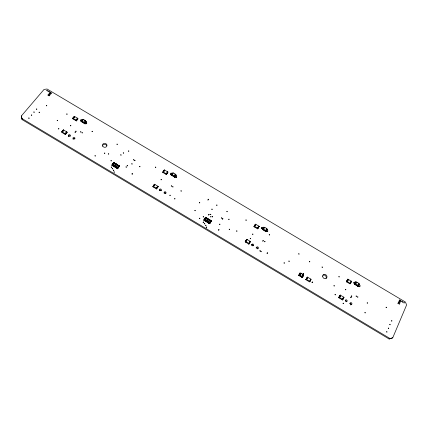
<?xml version="1.0" encoding="UTF-8"?>
<svg xmlns="http://www.w3.org/2000/svg" width="428" height="428" viewBox="0 0 428 428"><rect width="100%" height="100%" fill="white"/><g stroke="black" fill="none" stroke-linecap="round" stroke-linejoin="round"><path stroke-width="0.64" d="M84.712 123.649L85.145 122.879L84.712 123.649L81.138 121.52L81.566 120.744L81.277 121.338M82.149 119.974L82.171 120.862A0.658 0.556 5.9 0 1 81.518 120.808L82.272 120.541L82.24 119.851A0.658 0.556 5.9 0 1 82.534 120.359L82.567 120.455M81.614 120.643L81.138 121.52M82.192 120.942L82.171 120.819A0.658 0.556 5.9 0 1 81.518 120.766M82.24 119.851L82.192 120.193L82.62 119.417L83.16 119.738L81.673 121.606L83.294 119.342L85.509 120.659L85.659 121.226L84.139 123.045M82.481 119.835L82.144 120.295M84.337 122.563L84.696 122.403L84.337 122.52M84.45 123.216L84.739 122.863M84.685 122.916L85.188 123.093L84.856 123.51L81.138 121.284M85.097 122.938C85.129 121.611 85.819 122.167 85.065 122.868M85.188 123.093L85.193 122.772M85.691 121.686L85.718 121.964L85.926 121.386M86.049 122.001L85.718 122.419M84.161 120.332L86.194 121.547L85.766 122.317L85.75 121.948M84.182 123.098L84.198 122.317L85.509 120.659M356.037 283.229L355.615 282.908A0.669 0.578 48.6 0 0 355.251 282.346L355.005 282.576M303.436 275.049L303.227 275.648M264.039 228.515L263.653 228.167A0.653 0.583 35 0 0 263.29 227.653M114.019 163.079C115.009 162.71 117.775 165.24 119.546 165.898L117.7 168.793L111.852 165.299L113.704 162.41L114.297 162.747L114.297 163.416M112.259 165.08L112.612 164.593L113.34 165.042L112.992 165.502M112.446 165.668L112.714 165.165L116.881 167.824C116.689 168.728 117.192 166.984 117.748 168.359L117.7 168.793M112.473 165.641L112.553 165.155M112.719 165.829L112.746 165.192M113.147 163.159L119 166.62M113.704 162.41L111.852 165.299M113.725 165.941L114.073 165.465L114.806 165.914L114.458 166.38M114.067 162.624L113.72 163.1L114.447 163.539L114.8 163.047M113.907 166.54L114.014 166.027M114.008 166.481L114.137 166.021L114.18 166.706M114.34 163.432L114.511 162.961M114.463 163.426L114.57 162.913M114.206 166.631L114.249 166.134M115.528 163.496L115.18 163.972L115.913 164.411L116.261 163.919M115.137 167.278L115.49 166.786M115.191 166.813L115.539 166.337L116.266 166.792L115.918 167.252M115.367 167.412L115.48 166.904M115.758 164.288L115.758 163.619M115.795 164.304L115.886 163.844M115.624 167.401L115.64 166.915M115.913 164.411L116.004 163.812M115.64 167.578L115.699 166.974M115.983 164.25L116.031 163.785M116.651 167.69L116.999 167.214L117.732 167.664L117.384 168.124M116.988 164.368L116.641 164.844L117.374 165.283L117.721 164.791M117.186 165.133L117.219 164.491M117.219 165.155L117.309 164.71M116.972 168.225L117.069 167.771L117.101 168.45M117.374 165.283L117.433 164.705M117.411 165.149L117.491 164.657M118.449 165.24L118.101 165.716L118.834 166.155L119.182 165.663M118.604 165.936L118.679 165.363M118.62 165.973L118.674 165.508L118.674 166.027M118.754 166.053L118.856 165.588M118.84 166.037L118.957 165.529M209.115 223.352L206.136 221.618L206.259 221.025L203.953 219.837L205.568 217.242L211.491 220.778L209.704 223.737L209.099 223.389L209.26 222.822L209.067 223.207M207.468 218.863L207.655 218.473M207.339 222.335C207.505 221.335 209.57 222.64 209.035 223.181M204.851 220.238L204.654 220.736L206.136 221.618M174.266 176.732L174.421 176.026L172.168 174.683L171.73 175.218L173.356 172.939L175.598 174.276L174.276 176.694M303.227 275.423C303.8 275.964 301.713 276.333 302.885 276.809M152.914 186.763L154.428 184.206L158.103 186.399L157.964 186.94L156.584 188.957L152.914 186.763L154.428 184.206M154.428 184.757L154.529 184.334L153.144 186.351L153.368 187.036M153.486 186.56L154.888 184.479L153.486 186.56L153.144 186.351M156.129 188.684L156.488 188.828L158.103 186.399M156.488 188.828L156.263 188.143M156.584 188.957L156.723 188.422L153.042 186.223M157.632 186.185L156.247 188.208M157.868 186.811L157.975 186.389L156.595 188.411M162.79 172.393L164.288 169.868L167.92 172.029L167.765 172.586L166.422 174.554L162.79 172.393L164.138 170.43M163.036 171.965L163.373 172.168L164.726 170.2L164.384 169.996L163.036 171.965L163.245 172.661M163.373 172.168L164.726 170.2M165.968 174.287L166.326 174.426L167.92 172.029M166.326 174.426L166.118 173.731M166.422 174.554L166.572 173.998L162.94 171.837M167.669 172.457L167.466 171.762L166.101 173.789M174.587 174.153L176.143 175.079C175.02 175.614 175.186 176.17 174.752 177.256L171.184 174.897L174.865 177.101A0.856 0.765 17.8 0 1 176.464 177.561M171.51 174.528L171.125 175.095M172.538 174.046L172.505 173.918A0.647 0.578 17.2 0 0 172.19 173.388C172.923 174.137 171.023 174.41 171.901 174.565M171.623 174.228L171.537 174.351A0.647 0.578 17.2 0 0 172.179 174.399L172.136 173.49M172.463 173.126L173.356 172.939M172.238 174.362L172.65 174.608M174.549 175.935L174.571 176.277L175.598 174.276M174.752 177.256L175.25 176.384M175.164 176.657L175.009 176.063L175.731 175.673M175.94 175.507L175.229 175.036M176.143 175.079L175.646 175.945M83.16 119.738L83.294 119.342M266.312 230.917C265.424 229.986 267.43 230.227 267.259 229.306L266.708 228.98L266.863 228.589L264.59 227.231L262.958 229.531L264.59 227.231M392.738 337.804L406.6 304.977L405.493 302.098L47.064 89.019L44.073 89.404L21.4 115.918L22.096 119.605L389.089 338.981L392.738 337.804L389.089 338.981M207.617 222.501L207.821 222.046M206.162 217.627L205.991 217.98M204.675 220.661L203.781 220.195L203.953 219.837M205.076 218.034L211.009 221.549M357.648 285.861L358.948 283.39L356.642 282.02L356.037 282.143L355.01 284.336L355.732 283.957L356.642 282.02M357.615 285.883L358.948 283.39M357.926 286.027L358.332 285.594M358.755 284.208L358.921 283.855M358.675 283.668L359.199 284.021C358.14 285.77 357.262 285.893 358.915 284.363M355.839 283.652L355.384 283.422A0.669 0.578 48.6 0 1 354.748 283.416L355.16 283.304L355.187 282.485L355.411 283.127L354.566 283.454L354.272 284.133L357.99 286.348L358.284 285.717L358.086 286.139M358.718 284.786L359.199 284.021M357.99 286.348L358.536 285.492M203.781 220.195L205.568 217.242M204.145 220.431L204.466 219.917M204.327 220.046L204.643 219.543L205.381 219.987L205.066 220.49M204.402 220.538L204.616 220.131M204.472 220.506L204.739 220.12M205.938 217.467L205.627 217.964L206.366 218.408L206.687 217.895M204.595 220.527L204.809 220.163M204.654 220.736L204.851 220.313M205.996 218.13L206.205 217.772M206.055 218.189L206.398 217.809M354.94 282.667L355.481 281.811L357.08 282.764M354.812 283.277L354.272 284.133M355.187 282.485L355.481 281.811M206.243 218.173L206.451 217.756M205.627 221.313L205.938 220.811M205.809 220.928L206.125 220.425L206.858 220.88L206.371 221.747M343.465 297.567L343.839 297.305L342.775 299.552L342.421 299.338L343.486 297.091M350.382 283.529L350.034 283.32L351.126 281.089L351.42 281.335L350.382 283.529L349.649 283.604M341.993 299.637L342.4 299.814L343.197 298.129M342.464 299.921L344.01 297.337L340.239 295.085L339.762 295.427L338.692 297.669L342.464 299.921L343.261 298.236M350.553 283.555L351.591 281.367L347.862 279.147L346.338 281.699L350.061 283.919L350.553 283.555L346.819 281.335L346.338 281.699M205.857 221.453L206.136 221.003M205.996 221.388L206.259 221.025M207.419 218.35L207.109 218.847L207.848 219.291L208.158 218.788M206.077 221.41L206.291 221.051M206.136 221.469L206.317 221.083L207.526 221.955M338.692 297.669L340.239 295.085M346.819 281.335L347.862 279.147M338.858 297.701L340.303 295.192L338.858 297.701L339.217 297.909M346.883 281.442L347.927 279.259C348.97 279.286 347.557 282.239 346.883 281.442L346.503 281.726L346.803 281.977M339.586 297.647C341.64 292.014 340.394 298.38 339.233 297.433M347.231 281.651L348.274 279.468M207.5 219.045L207.719 218.681M207.569 219.088L207.794 218.708M207.65 219.093L207.933 218.638M346.503 281.726L347.29 280.089M207.115 222.186L207.425 221.683M207.286 221.827L207.607 221.313L208.34 221.768L208.035 222.26M207.398 222.287L207.66 221.886M208.901 219.232L208.586 219.735L209.329 220.174L209.645 219.66M207.473 222.271L207.741 221.913M207.591 222.319L207.799 221.971M209.008 219.949L209.196 219.564M209.046 219.971L209.233 219.58M207.848 222.64L208.163 222.127M209.169 219.96L209.415 219.521M208.586 223.084L209.089 222.196L209.822 222.651L209.517 223.143M208.821 223.223L209.105 222.774M210.378 220.115L210.068 220.618L210.811 221.057L211.127 220.543M208.998 223.165L209.185 222.779M210.405 220.698L210.619 220.243M210.41 220.741L210.646 220.425M209.329 223.528L209.645 223.009M210.678 220.821L210.892 220.404M209.704 223.737L211.491 220.778M310.027 281.549L311.151 279.34L307.39 277.093L305.843 279.677L309.605 281.918L310.027 281.549L306.261 279.302L305.843 279.677M306.261 279.302L307.39 277.093M307.459 277.205L306.009 279.703L307.459 277.205L307.86 277.376L306.732 279.58M302.403 277.585C302.885 276.493 302.671 275.91 303.693 275.241C297.851 270.929 300.98 273.818 298.658 275.343L302.403 277.585L302.944 276.713M303.152 276.108L303.693 275.241M302.5 275.3L302.28 275.723L302.526 275.274M302.093 276.467L302.227 276.204M302.018 277.082L303.345 274.583L301.023 273.198L300.51 273.342L299.365 275.541L300.012 275.145L301.023 273.198M302.302 277.253L302.874 276.857L302.484 276.9M299.948 273.005C299.932 274.22 299.546 274.53 298.658 275.343M265.638 230.446L265.777 230.194M266.863 228.589L265.531 231.061L265.815 230.43L263.536 229.076M266.799 229.478L266.986 229.141M263.236 227.76C264.124 228.696 262.113 228.445 262.289 229.371L265.959 231.553L266.419 230.788M266.403 230.826L266.291 230.077L266.879 229.75M262.648 228.734C263.889 229.05 262.653 227.396 263.594 227.124L264.146 227.45M358.059 285.701L358.327 285.562M248.449 243.794L248.829 243.955L250.294 241.483L249.069 243.612L248.721 243.404L249.947 241.274M257.811 228.402L257.469 228.199L258.699 226.07L259.01 226.326L257.811 228.402L257.565 228.761L257.217 228.557M257.565 228.761L258.459 227.204M248.914 244.072L250.444 241.499L246.721 239.279L246.421 239.723L245.191 241.847L248.914 244.072L249.219 243.634L245.49 241.408L245.191 241.847M257.645 228.878L259.159 226.342L255.479 224.154L255.163 224.62L253.965 226.69L257.645 228.878L257.966 228.424L254.28 226.225L253.965 226.69M245.34 241.868L246.806 239.396L245.34 241.868L245.656 242.125M254.36 226.348L255.559 224.272L255.939 224.427L254.703 226.551L254.36 226.348L254.114 226.706L254.425 226.963M245.57 241.526L245.923 241.734L247.154 239.605M245.49 241.408L246.721 239.279M254.28 226.225L255.479 224.154M254.114 226.706L255.559 224.272M301.991 277.109L302.339 276.536L300.012 275.145M172.024 173.795L172.521 172.923M303.345 274.583L303.158 274.878M166.444 173.993L167.792 172.024M258.758 226.685L259.01 226.326M258.838 226.803L259.159 226.342M250.444 241.499L250.134 241.943L249.674 241.665M248.829 243.955L249.069 243.612M263.07 227.985L263.359 227.493M263.445 228.696L263.338 228.707A0.653 0.583 35 0 1 262.712 228.67M117.748 168.359L119.546 165.898M265.825 231.195L266.061 230.81M267.259 229.306L266.221 228.927M266.74 230.168L266.89 229.804M265.959 231.553L262.38 229.199M85.771 122.082L86.194 121.547M84.075 122.429L84.268 122.146M82.192 119.958L82.62 119.417M65.008 134.285L65.345 134.419L66.875 132.509L66.854 132.017L65.323 133.932L64.981 133.729L66.517 131.813M75.922 120.659L76.259 120.787L75.917 120.086L77.409 118.149L77.752 118.925M76.254 120.284L77.746 118.422M65.463 134.558L65.436 133.927L66.966 132.017L63.339 129.85L61.803 131.76L61.835 132.391L65.463 134.558L66.993 132.648L66.966 132.017M76.371 120.926L76.361 120.279L77.859 118.417L74.269 116.282L72.771 118.144L72.787 118.791L76.371 120.926L77.864 119.064L77.859 118.417M76.259 120.787L77.003 119.856M174.811 176.486L174.538 176.892L175.015 176.48M62.258 132.102C65.302 127.496 63.269 132.332 61.921 131.899L63.456 129.989M73.22 118.481C76.195 113.982 74.204 118.727 72.883 118.283L74.386 116.421L74.718 116.619M299.472 273.776L299.68 273.54A0.669 0.599 45 0 1 300.039 274.107L300.055 274.236M300.21 274.883L299.787 274.626L300.242 274.899M299.488 275.605L298.739 275.156L302.553 277.446M301.74 276.948L302.489 277.398M309.556 281.271L310.68 279.056L310.985 279.307L309.535 281.811M355.433 283.454L355.331 283.464A0.669 0.578 48.6 0 1 354.716 283.443M299.097 274.642A0.669 0.599 45 0 0 299.728 274.669L299.814 274.599M347.552 279.543L347.927 279.259M351.04 281.624L351.42 281.335M351.099 281.731L351.591 281.367M354.368 283.925L358.172 286.22M355.417 283.4L355.384 283.422A0.893 0.77 48.6 0 0 354.823 282.207A0.893 0.77 48.6 0 0 353.801 282.806A0.893 0.77 48.6 0 0 354.71 283.823M358.653 284.882L358.932 284.545M343.529 297.674L344.01 297.337M342.4 299.814L342.775 299.552M49.038 95.551L49.193 95.198M266.382 230.858L266.13 230.788A0.867 0.776 35.9 0 0 267.473 231.559A0.867 0.776 35.9 0 0 267.404 230.162A0.867 0.776 35.9 0 0 266.184 230.794L266.018 230.863A0.867 0.776 35.9 0 1 267.302 231.634M262.524 241.167L262.835 241.183M203.011 222.737L203.327 222.753M208.308 215.054L208.623 215.07M207.719 199.999L208.147 200.133M132.017 174.399L132.338 174.421M311.782 282.507L312.06 282.678M218.494 230.248L218.767 230.414M206.146 227.707L206.424 227.873M266.895 253.419L267.174 253.585M222.319 219.216L222.592 219.382M81.978 120.996L84.198 122.317M355.732 283.957L358.038 285.332M347.381 279.516L347.9 279.752M72.771 118.144L76.361 120.279M66.538 132.306L66.875 132.509M246.571 239.744L246.919 239.953M249.706 241.617L250.054 241.825M66.538 132.375L66.993 132.648M157.504 186.661L157.964 186.94M246.421 239.723L246.881 240.001M339.762 295.427L340.233 295.711M61.803 131.76L65.436 133.927M339.163 297.326L342.946 299.584M119.128 166.112L119.492 166.332M205.397 217.611L205.766 217.831M111.895 164.86L112.489 165.203M209.881 223.379L209.303 222.892M21.4 115.918L21.919 118.513L390.036 338.537M350.307 297.433L350.489 297.711M175.641 175.432L175.881 174.881L175.657 175.464M21.919 118.513L22.096 119.605M61.921 131.899L62.29 132.664M63.339 129.85L63.371 130.487M72.883 118.283L73.236 119.059M74.269 116.282L74.285 116.935M85.054 124.034A0.867 0.744 6.2 0 1 86.697 123.794M349.671 303.297A1.006 0.872 51.3 0 1 350.96 303.693A1.006 0.872 51.3 0 1 350.751 304.982M345.348 300.344A1 0.872 50.8 0 1 346.284 301.799M256.088 247.951A0.974 0.883 37.1 0 1 257.356 247.684A0.974 0.883 37.1 0 1 257.758 248.952M251.38 245.142A0.974 0.883 36.1 0 1 253.157 245.688M164.026 192.996A0.963 0.872 16.3 0 1 165.807 193.552M159.382 190.225A0.968 0.872 15.4 0 1 161.163 190.781M73.001 139.17A0.979 0.845 4.1 0 1 74.852 138.886M68.41 136.43A0.979 0.84 3.7 0 1 70.272 136.152M171.714 174.554A0.861 0.765 17.1 0 1 170.456 173.934A0.861 0.765 17.1 0 1 171.451 173.105A0.861 0.765 17.1 0 1 172.029 174.292M170.296 174.335A0.861 0.765 17 0 1 171.879 174.833M80.673 120.98A0.872 0.738 5.8 0 1 81.876 120.803M81.341 121.081A0.872 0.744 5.8 0 1 80.598 120.022A0.872 0.744 5.8 0 1 81.999 119.819A0.872 0.744 5.8 0 1 81.785 121.017M261.374 228.108A0.867 0.776 35 0 1 262.567 229.269M353.715 282.748A0.888 0.77 48.7 0 1 354.555 284.031M102.773 145.204A2.252 1.963 7.6 0 1 106.663 145.499M322.873 275.225A2.295 2.022 46.8 0 1 325.489 275.68A2.295 2.022 46.8 0 1 326.056 278.307M358.418 285.546A0.888 0.765 49.2 0 1 359.258 286.835M82.24 119.894A0.658 0.556 5.9 0 1 82.534 120.402M355.219 282.373A0.669 0.578 48.6 0 1 355.582 282.929M299.755 274.642A0.669 0.599 45 0 1 299.124 274.615M299.654 273.567A0.669 0.599 45 0 1 300.012 274.129M112.452 164.079L118.299 167.605L112.452 164.079M404.337 302.799C403.781 303.805 403.599 301.735 404.337 302.799M402.106 301.473C401.55 302.478 401.368 300.408 402.106 301.473M402.641 301.959C402.828 303.201 403.663 301.446 402.641 301.959M399.046 303.827C399.228 305.073 400.068 303.313 399.046 303.827M399.42 301.21C398.864 302.216 398.682 300.146 399.42 301.21M399.501 302.762C399.688 304.003 400.528 302.248 399.501 302.762M399.875 300.146C399.319 301.151 399.142 299.086 399.875 300.146M399.961 301.697C400.143 302.938 400.983 301.184 399.961 301.697M400.415 300.633C400.597 301.874 401.437 300.119 400.415 300.633M397.928 303.163C398.11 304.404 398.955 302.65 397.928 303.163M398.388 302.098C398.57 303.34 399.41 301.585 398.388 302.098M391.914 320.909C391.347 321.947 391.165 319.818 391.914 320.909M388.763 328.26C388.191 329.309 388.009 327.163 388.763 328.26M389.753 324.392C389.935 325.671 390.801 323.857 389.753 324.392M386.58 331.786C386.762 333.075 387.634 331.245 386.58 331.786M386.516 307.438C385.944 308.46 385.772 306.362 386.516 307.438M367.625 302.997C367.042 304.014 366.887 301.917 367.625 302.997M364.891 312.558C365.057 313.831 365.951 312.028 364.891 312.558M356.556 296.171C355.968 297.187 355.823 295.095 356.556 296.171M357.466 296.882C357.631 298.134 358.52 296.363 357.466 296.882M351.308 297.15C350.709 298.166 350.575 296.074 351.308 297.15M351.811 296.074C351.217 297.096 351.078 294.999 351.811 296.074M343.063 303.233C343.219 304.501 344.133 302.703 343.063 303.233M345.391 289.456C345.546 290.703 346.45 288.937 345.391 289.456M335.017 294.496C335.167 295.753 336.087 293.972 335.017 294.496M338.858 276.632C339.013 277.863 339.912 276.124 338.858 276.632M333.952 285.717C334.102 286.958 335.017 285.198 333.952 285.717M322.487 267.163C321.872 268.147 321.77 266.104 322.487 267.163M312.226 282.047C312.365 283.293 313.307 281.528 312.226 282.047M309.342 261.529C309.481 262.749 310.412 261.026 309.342 261.529M303.238 273.572C303.372 274.813 304.319 273.059 303.238 273.572M298.69 253.831C298.824 255.045 299.76 253.339 298.69 253.831M288.846 261.096C288.975 262.327 289.933 260.593 288.846 261.096M284.46 262.995C283.817 263.996 283.753 261.936 284.46 262.995M267.195 252.862C267.307 254.093 268.292 252.365 267.195 252.862M269.207 234.704C269.319 235.908 270.287 234.218 269.207 234.704M265.028 241.606C264.376 242.58 264.333 240.557 265.028 241.606M260.31 250.878C259.646 251.867 259.609 249.818 260.31 250.878M262.963 240.547C263.076 241.756 264.049 240.055 262.963 240.547M260.834 251.364C260.946 252.59 261.936 250.862 260.834 251.364M252.531 234.1C252.638 235.309 253.627 233.613 252.531 234.1M250.193 238.38C250.294 239.589 251.29 237.882 250.193 238.38M246.277 220.104C245.613 221.051 245.592 219.072 246.277 220.104M236.577 230.938C236.673 232.147 237.679 230.451 236.577 230.938M229.681 229.392C229.001 230.36 228.991 228.343 229.681 229.392M228.707 219.222C228.798 220.415 229.809 218.74 228.707 219.222M226.845 211.379C226.942 212.566 227.947 210.908 226.845 211.379M222.474 218.553C222.565 219.751 223.582 218.071 222.474 218.553M219.537 224.192C219.628 225.401 220.65 223.705 219.537 224.192M221.367 217.895C221.458 219.093 222.474 217.413 221.367 217.895M218.638 229.617C218.724 230.831 219.757 229.124 218.638 229.617M216.621 205.066C216.707 206.248 217.724 204.595 216.621 205.066M211.047 216.793C210.357 217.745 210.367 215.749 211.047 216.793M212.218 216.611C212.304 217.809 213.331 216.129 212.218 216.611M205.991 225.353C205.29 226.321 205.306 224.299 205.991 225.353M209.169 214.53C208.473 215.487 208.489 213.492 209.169 214.53M206.253 227.065C206.333 228.279 207.377 226.573 206.253 227.065M210.378 214.289C210.464 215.487 211.496 213.807 210.378 214.289M211.817 209.153C211.903 210.341 212.925 208.677 211.817 209.153M204.327 223.609C204.407 224.818 205.456 223.116 204.327 223.609M203.674 216.841C202.974 217.799 202.995 215.798 203.674 216.841M208.57 199.437C207.885 200.368 207.901 198.415 208.57 199.437M203.263 222.046C203.343 223.256 204.391 221.56 203.263 222.046M199.411 218.248C199.485 219.457 200.539 217.761 199.411 218.248M199.309 202.599C199.389 203.781 200.422 202.128 199.309 202.599M194.858 210.378C194.933 211.571 195.981 209.897 194.858 210.378M180.937 190.861C181.007 192.033 182.055 190.39 180.937 190.861M174.993 198.806C174.276 199.753 174.324 197.773 174.993 198.806M171.756 186.003C171.04 186.934 171.093 184.982 171.756 186.003M169.857 195.227C169.921 196.409 170.991 194.751 169.857 195.227M172.623 186.694C172.687 187.865 173.747 186.223 172.623 186.694M161.474 179.653C160.751 180.573 160.816 178.631 161.474 179.653M155.824 167.246C155.102 168.156 155.171 166.241 155.824 167.246M139.598 166.444C139.64 167.599 140.732 165.984 139.598 166.444M132.049 173.57C132.092 174.742 133.199 173.105 132.049 173.57M134.638 160.361C134.686 161.506 135.778 159.906 134.638 160.361M131.776 163.801C131.819 164.957 132.915 163.341 131.776 163.801M133.552 159.714C133.6 160.858 134.692 159.259 133.552 159.714M127.587 165.748C126.838 166.663 126.934 164.732 127.587 165.748M126.019 166.909C126.057 168.07 127.169 166.449 126.019 166.909M128.395 150.972C128.437 152.106 129.529 150.522 128.395 150.972M123.227 152.887C123.264 154.032 124.366 152.438 123.227 152.887M113.816 170.28C113.056 171.205 113.163 169.253 113.816 170.28M113.982 171.928C114.014 173.099 115.143 171.462 113.982 171.928M120.733 154.861C120.771 156.011 121.878 154.412 120.733 154.861M112.216 168.579C112.248 169.75 113.383 168.113 112.216 168.579M111.221 167.07C111.253 168.236 112.387 166.604 111.221 167.07M110.97 160.65C111.002 161.805 112.125 160.19 110.97 160.65M116.962 144.161C116.999 145.295 118.101 143.717 116.962 144.161M108.289 153.845C108.321 154.995 109.445 153.39 108.289 153.845M104.389 153.096C104.416 154.246 105.545 152.641 104.389 153.096M94.979 155.765C95.005 156.926 96.145 155.311 94.979 155.765M92.02 131.3C92.047 132.429 93.17 130.866 92.02 131.3M81.994 132.664C82.01 133.798 83.15 132.225 81.994 132.664M80.55 131.803C80.566 132.937 81.711 131.364 80.55 131.803M75.023 132.092C75.034 133.226 76.189 131.647 75.023 132.092M75.745 131.177C75.761 132.311 76.912 130.738 75.745 131.177M70.417 125.543C70.427 126.667 71.583 125.104 70.417 125.543M67.132 114.105C66.351 114.972 66.506 113.12 67.132 114.105M58.898 128.833C58.106 129.721 58.272 127.833 58.898 128.833M57.181 120.327C57.181 121.456 58.347 119.894 57.181 120.327M46.315 105.513C46.315 106.62 47.481 105.09 46.315 105.513M51.654 93.101L51.012 93.042L51.654 93.101M49.536 91.838L48.894 91.779L49.536 91.838M48.391 95.07C47.604 95.915 47.781 94.101 48.391 95.07M49.273 93.149C49.279 94.24 50.429 92.732 49.273 93.149M49.129 94.203C48.343 95.048 48.514 93.234 49.129 94.203M50.006 92.282C50.012 93.374 51.162 91.87 50.006 92.282M48.867 95.514C48.872 96.61 50.028 95.096 48.867 95.514M49.605 94.647C49.605 95.738 50.761 94.23 49.605 94.647M50.338 93.78C50.338 94.872 51.488 93.363 50.338 93.78M47.888 91.025C47.888 92.111 49.043 90.608 47.888 91.025M39.066 112.216C39.06 113.334 40.248 111.783 39.066 112.216M46.829 90.394C46.829 91.48 47.984 89.982 46.829 90.394M33.833 112.013C33.828 113.136 35.016 111.58 33.833 112.013M36.359 109.033C36.353 110.146 37.536 108.6 36.359 109.033M28.74 118.026C28.73 119.161 29.939 117.588 28.74 118.026M31.298 115.009C31.287 116.138 32.485 114.576 31.298 115.009M204.461 219.013L210.378 222.581L204.461 219.013M350.109 303.564A1.006 0.877 51.2 0 0 351.575 304.436A1.006 0.877 51.2 0 0 351.409 302.783A1.006 0.877 51.2 0 0 350.109 303.564M85.156 123.355A0.872 0.744 6.2 0 0 86.659 123.478A0.872 0.744 6.2 0 0 85.991 122.301A0.872 0.744 6.2 0 0 85.156 123.355M345.326 300.707A1.006 0.877 50.8 0 0 346.792 301.58A1.006 0.877 50.8 0 0 346.632 299.926A1.006 0.877 50.8 0 0 345.326 300.707M256.511 247.694A0.974 0.883 37 0 0 257.961 248.561A0.974 0.883 37 0 0 257.891 246.967A0.974 0.883 37 0 0 256.511 247.694M251.792 244.875A0.974 0.883 36 0 0 253.237 245.742A0.974 0.883 36 0 0 253.173 244.153A0.974 0.883 36 0 0 251.792 244.875M164.266 193.007A0.968 0.872 16.3 0 0 165.93 193.108A0.968 0.872 16.3 0 0 165.117 191.739A0.968 0.872 16.3 0 0 164.266 193.007M159.601 190.225A0.968 0.872 15.4 0 0 161.27 190.332A0.968 0.872 15.4 0 0 160.457 188.962A0.968 0.872 15.4 0 0 159.601 190.225M73.407 138.907A0.984 0.845 4.1 0 0 74.932 138.287A0.984 0.845 4.1 0 0 73.52 137.447A0.984 0.845 4.1 0 0 73.407 138.907M68.806 136.157A0.984 0.845 3.8 0 0 70.336 135.542A0.984 0.845 3.8 0 0 68.924 134.702A0.984 0.845 3.8 0 0 68.806 136.157M175.154 176.93A0.861 0.765 17.9 0 0 176.63 177.031A0.861 0.765 17.9 0 0 175.897 175.817A0.861 0.765 17.9 0 0 175.154 176.93M261.524 228.022A0.867 0.776 35 0 0 262.813 228.787A0.867 0.776 35 0 0 262.749 227.391A0.867 0.776 35 0 0 261.524 228.022M358.52 285.76A0.893 0.77 49.1 0 0 359.83 286.541A0.893 0.77 49.1 0 0 359.675 285.08A0.893 0.77 49.1 0 0 358.52 285.76M102.725 146.167A2.263 1.969 7.6 0 0 106.631 146.456A2.263 1.969 7.6 0 0 104.844 143.364A2.263 1.969 7.6 0 0 102.725 146.167M322.685 276.44A2.3 2.028 46.7 0 0 326.077 278.451A2.3 2.028 46.7 0 0 325.751 274.685A2.3 2.028 46.7 0 0 322.685 276.44"/></g></svg>
